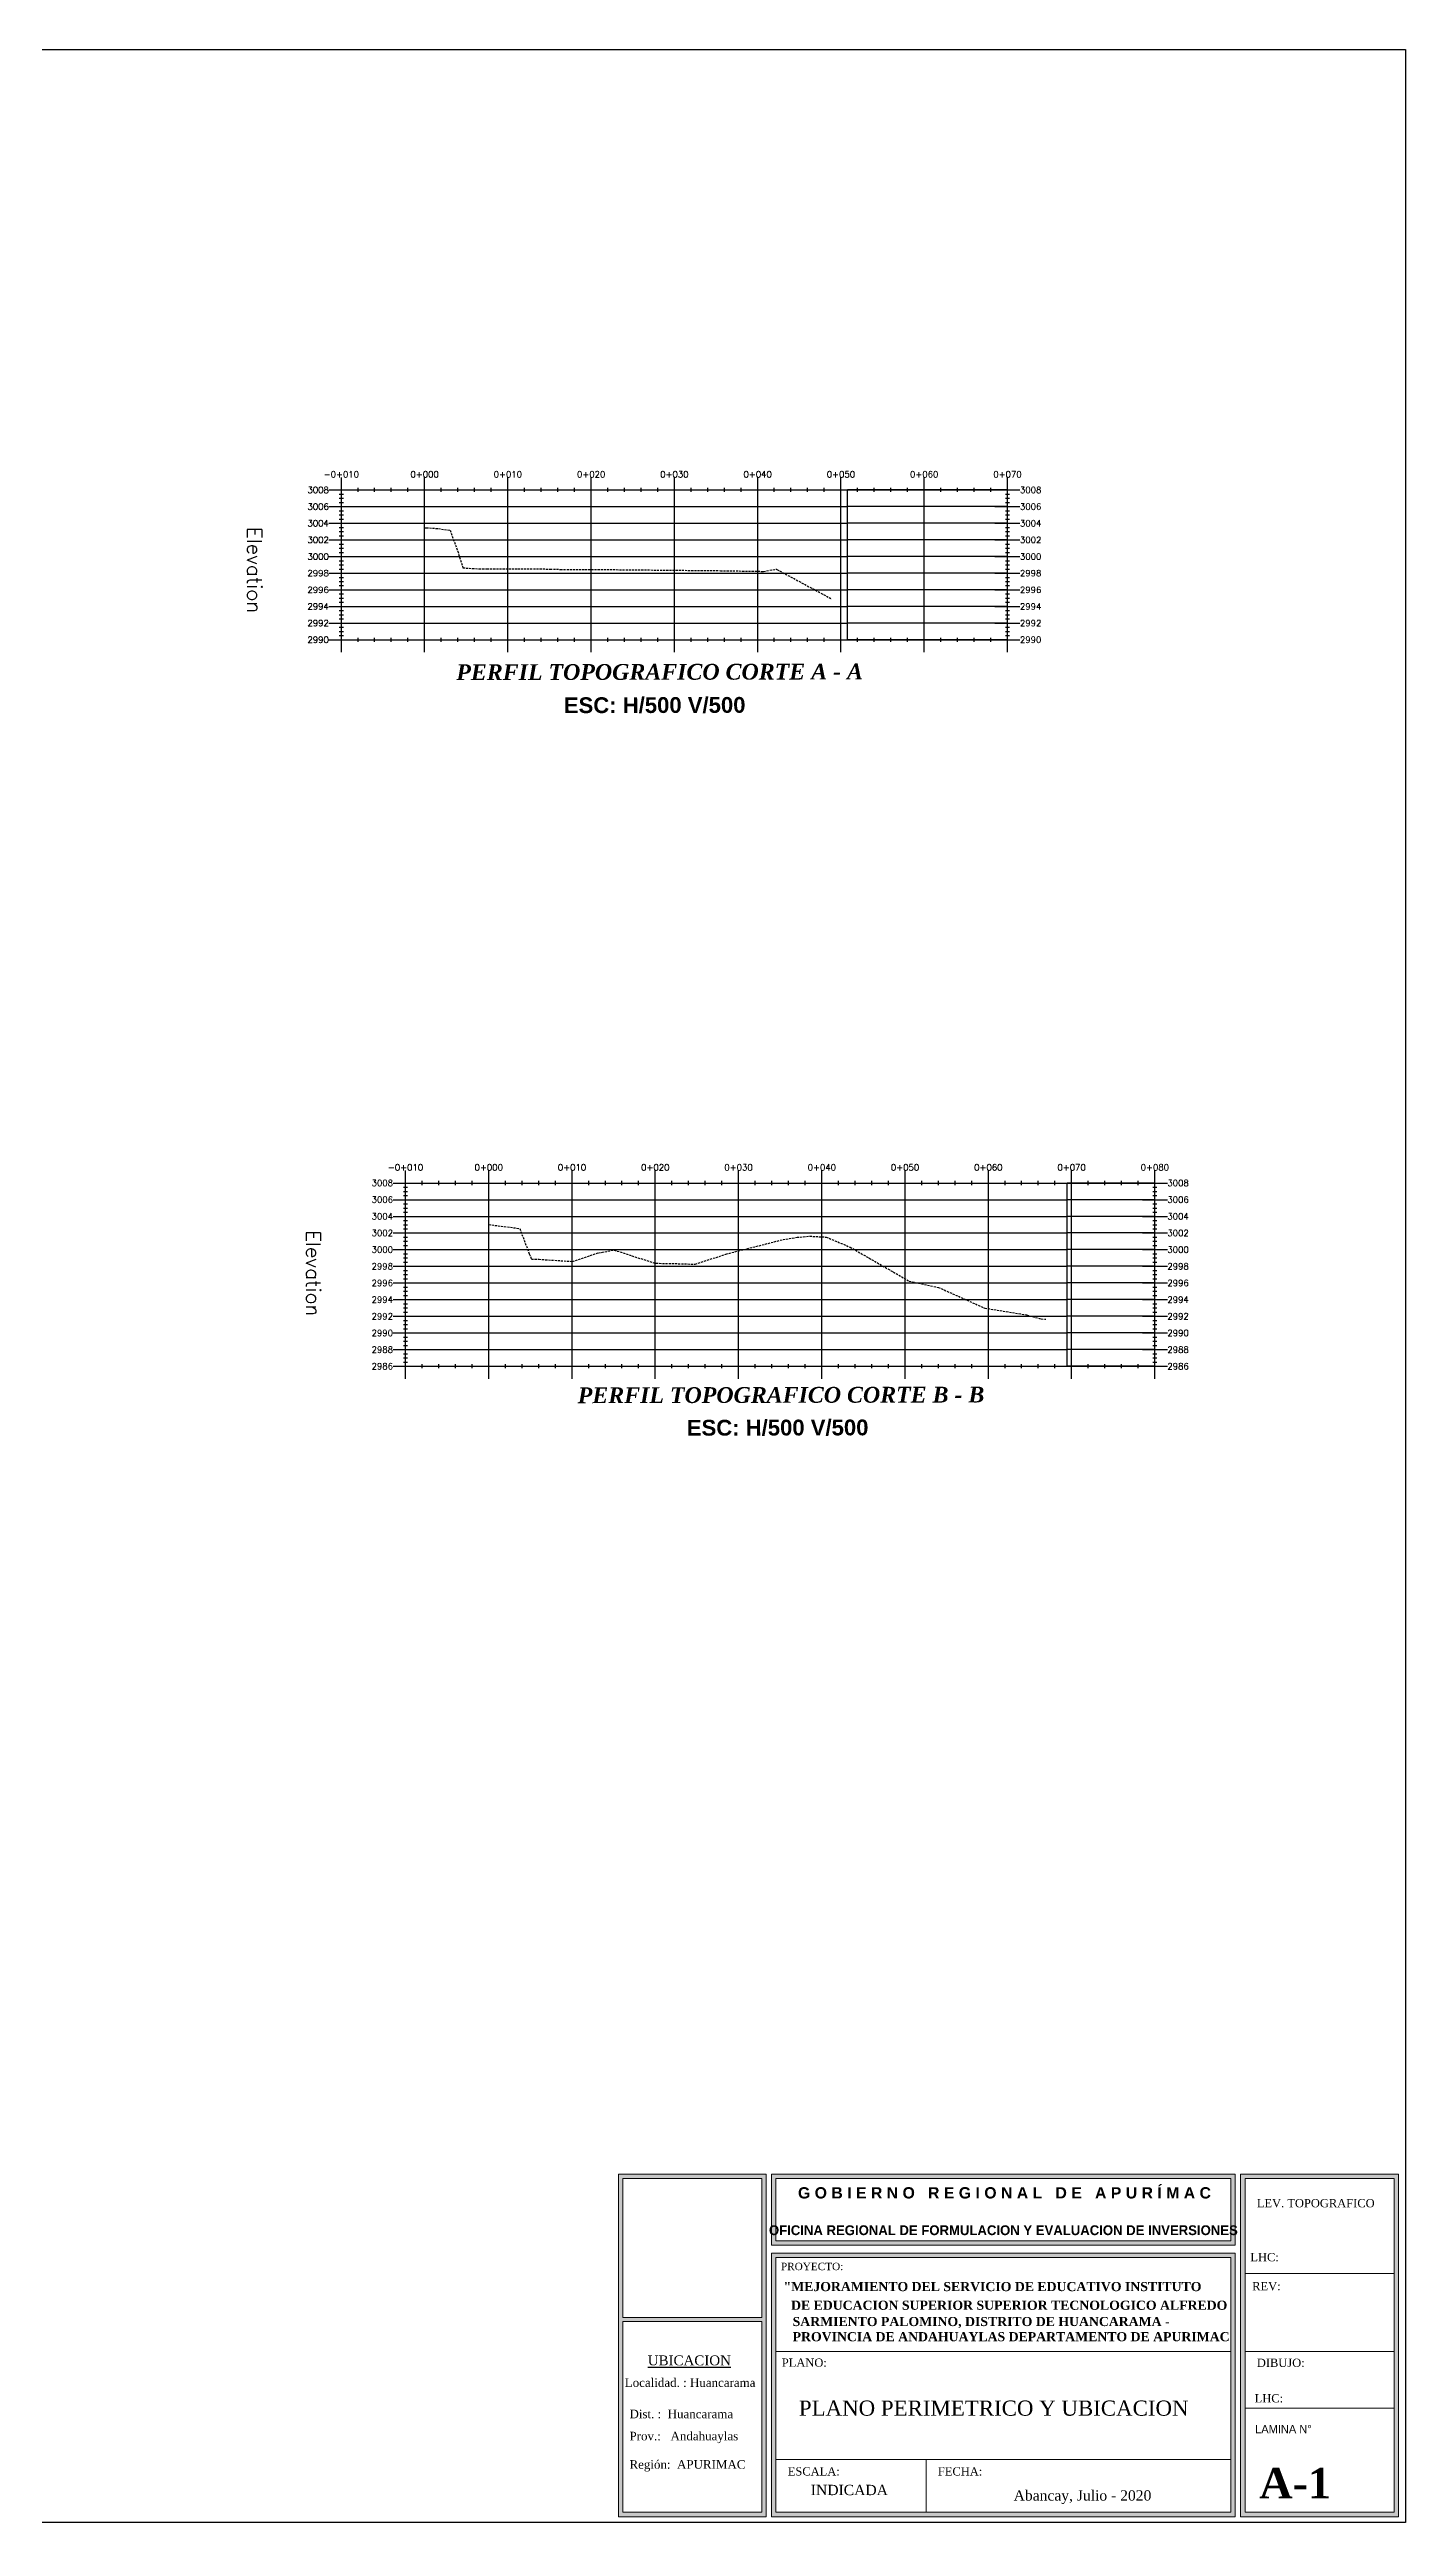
# Model space of a CAD drawing. Header units: metres. Extents: x 699753 to 708012, y 8489657 to 8490746.
# Drawn here: x 701347 to 701673, y 8489803 to 8490397 of the extents above; entities that cross this region are included whole.
import ezdxf

# ---------------------------------------------------------------- set-up
doc = ezdxf.new("R2010")
doc.units = ezdxf.units.M
doc.linetypes.add('DASHED', pattern=[0.75, 0.5, -0.25])
for name, color, linetype in [('$AUDIT-BAD-LAYER', 7, 'Continuous'), ('C-ROAD-PROF', 1, 'DASHED'), ('C-ROAD-PROF-GRID-GEOM', 5, 'Continuous'), ('C-ROAD-PROF-GRID-MAJR', 8, 'Continuous'), ('C-ROAD-PROF-TEXT', 11, 'Continuous'), ('C-ROAD-PROF-TITL', 11, 'Continuous'), ('C-ROAD-PROF-TTLB', 5, 'Continuous')]:
    doc.layers.add(name, color=color, linetype=linetype)
for name, color, linetype, lineweight in [('0_Pen_No__1', 7, 'Continuous', 13), ('2D Drafting - General_Pen_No__1', 7, 'Continuous', 13), ('A-ACOTACION', 7, 'Continuous', 9), ('PLUMA 02', 51, 'Continuous', 20), ('Texto_Pen_No__21', 7, 'Continuous', 35)]:
    doc.layers.add(name, color=color, linetype=linetype, lineweight=lineweight)
doc.layers.add('2D Drafting - General_Pen_No__102', color=7, linetype='Continuous', lineweight=13, true_color=0xcccccc)
doc.styles.add('ARIAL', font='arial.ttf')
doc.styles.add('Dutch801 XBd BT', font='dutcheb.ttf', dxfattribs={"height": 0.2})
doc.styles.add('GENERATED_STYLE_7', font='GOTHIC.TTF')
doc.styles.add('MtXpl_Palatino_Linot', font='')
doc.styles.get("Standard").update_dxf_attribs({"font": 'simplex.shx'})
doc.styles.get('MtXpl_Palatino_Linot').set_extended_font_data('Palatino Linotype', italic=True, bold=True)

msp = doc.modelspace()

# ---------------------------------------------------------------- hatches: boundary and pattern name
at = {"layer": '2D Drafting - General_Pen_No__102', "linetype": 'Continuous'}
h = msp.add_hatch(color=256, dxfattribs=at)
h.paths.add_polyline_path([(701484.15, 8489804.07), (701519.65, 8489804.07), (701519.65, 8489886.36), (701484.15, 8489886.36)])
h.paths.add_polyline_path([(701518.58, 8489805.15), (701485.24, 8489805.15), (701485.24, 8489850.94), (701518.58, 8489850.94)], flags=16)
h.paths.add_polyline_path([(701485.24, 8489851.93), (701485.24, 8489885.29), (701518.58, 8489885.29), (701518.58, 8489851.93)], flags=16)
h = msp.add_hatch(color=256, dxfattribs=at)
h.paths.add_polyline_path([(701520.92, 8489886.36), (701520.92, 8489869.27), (701632.33, 8489869.27), (701632.33, 8489886.36)])
h.paths.add_polyline_path([(701522, 8489870.35), (701522, 8489885.29), (701631.25, 8489885.29), (701631.25, 8489870.35)], flags=16)
h = msp.add_hatch(color=256, dxfattribs=at)
h.paths.add_polyline_path([(701633.59, 8489886.36), (701633.59, 8489804.07), (701671.57, 8489804.07), (701671.57, 8489886.36)])
h.paths.add_polyline_path([(701634.67, 8489805.15), (701634.67, 8489885.29), (701670.49, 8489885.29), (701670.49, 8489805.15)], flags=16)
h = msp.add_hatch(color=256, dxfattribs=at)
h.paths.add_polyline_path([(701520.92, 8489804.07), (701632.33, 8489804.07), (701632.33, 8489867.37), (701520.92, 8489867.37)])
h.paths.add_polyline_path([(701522, 8489805.15), (701522, 8489866.3), (701631.25, 8489866.3), (701631.25, 8489805.15)], flags=16)

# ---------------------------------------------------------------- linework, layer by layer
at = {"layer": '0_Pen_No__1', "linetype": 'Continuous'}
for p, q in [((701634.67, 8489862.5, -2102.68), (701670.49, 8489862.5, -2102.68)), ((701631.25, 8489843.76, -2102.68), (701522, 8489843.76, -2102.68)), ((701634.67, 8489843.76, -2102.68), (701670.49, 8489843.76, -2102.68)), ((701634.67, 8489830.16, -2102.68), (701670.49, 8489830.16, -2102.68)), ((701521.99, 8489817.81, -2102.68), (701631.25, 8489817.81, -2102.68)), ((701558.06, 8489817.81, -2102.68), (701558.06, 8489805.15, -2102.68))]:
    msp.add_line(p, q, dxfattribs=at)
at = {"layer": '0_Pen_No__1', "linetype": 'Continuous', "elevation": -2102.68, "flags": 128}
for points in [[(701484.15, 8489804.07), (701519.65, 8489804.07), (701519.65, 8489886.36), (701484.15, 8489886.36)], [(701485.24, 8489885.29), (701518.58, 8489885.29), (701518.58, 8489851.93), (701485.24, 8489851.93)], [(701520.92, 8489869.27), (701632.33, 8489869.27), (701632.33, 8489886.36), (701520.92, 8489886.36)], [(701522, 8489870.35), (701631.25, 8489870.35), (701631.25, 8489885.29), (701522, 8489885.29)], [(701633.59, 8489804.07), (701671.57, 8489804.07), (701671.57, 8489886.36), (701633.59, 8489886.36)], [(701634.67, 8489805.15), (701670.49, 8489805.15), (701670.49, 8489885.29), (701634.67, 8489885.29)], [(701520.92, 8489867.37), (701520.92, 8489804.07), (701632.33, 8489804.07), (701632.33, 8489867.37)], [(701522, 8489866.3), (701522, 8489805.15), (701631.25, 8489805.15), (701631.25, 8489866.3)], [(701485.24, 8489805.15), (701518.58, 8489805.15), (701518.58, 8489850.94), (701485.24, 8489850.94)]]:
    msp.add_lwpolyline(points, close=True, dxfattribs=at)
at = {"layer": '2D Drafting - General_Pen_No__1', "linetype": 'Continuous', "elevation": -2102.68, "flags": 128}
for points in [[(701484.15, 8489804.07), (701519.65, 8489804.07), (701519.65, 8489886.36), (701484.15, 8489886.36)], [(701485.24, 8489851.93), (701485.24, 8489885.29), (701518.58, 8489885.29), (701518.58, 8489851.93)], [(701520.92, 8489886.36), (701520.92, 8489869.27), (701632.33, 8489869.27), (701632.33, 8489886.36)], [(701522, 8489870.35), (701522, 8489885.29), (701631.25, 8489885.29), (701631.25, 8489870.35)], [(701633.59, 8489886.36), (701633.59, 8489804.07), (701671.57, 8489804.07), (701671.57, 8489886.36)], [(701634.67, 8489805.15), (701634.67, 8489885.29), (701670.49, 8489885.29), (701670.49, 8489805.15)], [(701520.92, 8489804.07), (701632.33, 8489804.07), (701632.33, 8489867.37), (701520.92, 8489867.37)], [(701522, 8489805.15), (701522, 8489866.3), (701631.25, 8489866.3), (701631.25, 8489805.15)], [(701518.58, 8489805.15), (701485.24, 8489805.15), (701485.24, 8489850.94), (701518.58, 8489850.94)]]:
    msp.add_lwpolyline(points, close=True, dxfattribs=at)
at = {"layer": 'A-ACOTACION', "lineweight": 30, "flags": 128}
msp.add_lwpolyline([(700832.23, 8490396.68), (701673.23, 8490396.68), (701673.23, 8489802.68), (700832.23, 8489802.68), (700832.23, 8490396.68)], dxfattribs=at)
at = {"layer": 'C-ROAD-PROF', "color": 1, "linetype": 'DASHED', "lineweight": -3}
for p, q in [((701437.61, 8490281.81), (701438.01, 8490281.82)), ((701438.01, 8490281.82), (701440.92, 8490281.6)), ((701440.92, 8490281.6), (701443.73, 8490281.18)), ((701443.73, 8490281.18), (701445.56, 8490276.14)), ((701445.56, 8490276.14), (701446.82, 8490272.17)), ((701446.82, 8490272.17), (701450.71, 8490271.93)), ((701450.71, 8490271.93), (701452.6, 8490271.9)), ((701452.6, 8490271.9), (701459.98, 8490271.97)), ((701459.98, 8490271.97), (701467.78, 8490271.88)), ((701467.78, 8490271.88), (701470.24, 8490271.8)), ((701470.24, 8490271.8), (701476.16, 8490271.81)), ((701476.16, 8490271.81), (701508.66, 8490271.49)), ((701508.66, 8490271.49), (701519.02, 8490271.32)), ((701519.02, 8490271.32), (701522.1, 8490271.85)), ((701522.1, 8490271.85), (701522.23, 8490271.79)), ((701522.23, 8490271.79), (701535.44, 8490264.68)), ((701453.02, 8490114.43), (701460.45, 8490113.49)), ((701460.45, 8490113.49), (701462.76, 8490107.42)), ((701462.76, 8490107.42), (701463.28, 8490106.14)), ((701473.14, 8490105.58), (701479.39, 8490107.63)), ((701479.39, 8490107.63), (701483.14, 8490108.31)), ((701483.14, 8490108.31), (701493.03, 8490105.13)), ((701509.94, 8490107.33), (701523.71, 8490110.83)), ((701523.71, 8490110.83), (701527.07, 8490111.37)), ((701527.07, 8490111.37), (701530.09, 8490111.64)), ((701527.07, 8490111.37), (701527.07, 8490111.37)), ((701530.09, 8490111.64), (701534.07, 8490111.43)), ((701534.07, 8490111.43), (701539.79, 8490109.03)), ((701539.79, 8490109.03), (701554.02, 8490100.84)), ((701463.28, 8490106.14), (701465.11, 8490106.1)), ((701465.11, 8490106.1), (701473.14, 8490105.58)), ((701493.03, 8490105.13), (701493.24, 8490105.13)), ((701493.24, 8490105.13), (701496.28, 8490105.11)), ((701496.28, 8490105.11), (701502.63, 8490104.91)), ((701502.63, 8490104.91), (701509.94, 8490107.33)), ((701554.02, 8490100.84), (701561.02, 8490099.35)), ((701561.02, 8490099.35), (701572.15, 8490094.36)), ((701572.15, 8490094.36), (701582.16, 8490092.75)), ((701582.16, 8490092.75), (701585.72, 8490091.76)), ((701585.72, 8490091.76), (701586.81, 8490091.68))]:
    msp.add_line(p, q, dxfattribs=at)
at = {"layer": 'C-ROAD-PROF-GRID-GEOM', "color": 5, "linetype": 'Continuous', "lineweight": -3}
for p, q in [((701437.61, 8490254.89), (701437.61, 8490290.89)), ((701539.2, 8490254.89), (701539.2, 8490290.89)), ((701453.02, 8490080.41), (701453.02, 8490124.41)), ((701591.92, 8490080.41), (701591.92, 8490124.41))]:
    msp.add_line(p, q, dxfattribs=at)
at = {"layer": 'C-ROAD-PROF-GRID-MAJR', "color": 8, "linetype": 'Continuous', "lineweight": -3}
for p, q in [((701417.61, 8490290.89), (701437.61, 8490290.89)), ((701417.61, 8490254.89), (701417.61, 8490290.89)), ((701417.61, 8490286.89), (701437.61, 8490286.89)), ((701437.61, 8490290.89), (701539.2, 8490290.89)), ((701437.61, 8490254.89), (701437.61, 8490290.89)), ((701437.61, 8490286.89), (701539.2, 8490286.89)), ((701457.61, 8490254.89), (701457.61, 8490290.89)), ((701477.61, 8490254.89), (701477.61, 8490290.89)), ((701497.61, 8490254.89), (701497.61, 8490290.89)), ((701517.61, 8490254.89), (701517.61, 8490290.89)), ((701537.61, 8490254.89), (701537.61, 8490290.89)), ((701577.61, 8490290.89), (701539.2, 8490290.89)), ((701577.61, 8490286.89), (701539.2, 8490286.89)), ((701557.61, 8490254.89), (701557.61, 8490290.89)), ((701577.61, 8490254.89), (701577.61, 8490290.89)), ((701417.61, 8490282.89), (701437.61, 8490282.89)), ((701437.61, 8490282.89), (701539.2, 8490282.89)), ((701577.61, 8490282.89), (701539.2, 8490282.89)), ((701417.61, 8490278.89), (701437.61, 8490278.89)), ((701417.61, 8490274.89), (701437.61, 8490274.89)), ((701437.61, 8490278.89), (701539.2, 8490278.89)), ((701437.61, 8490274.89), (701539.2, 8490274.89)), ((701577.61, 8490278.89), (701539.2, 8490278.89)), ((701577.61, 8490274.89), (701539.2, 8490274.89)), ((701417.61, 8490270.89), (701437.61, 8490270.89)), ((701437.61, 8490270.89), (701539.2, 8490270.89)), ((701577.61, 8490270.89), (701539.2, 8490270.89)), ((701417.61, 8490266.89), (701437.61, 8490266.89)), ((701417.61, 8490262.89), (701437.61, 8490262.89)), ((701437.61, 8490266.89), (701539.2, 8490266.89)), ((701437.61, 8490262.89), (701539.2, 8490262.89)), ((701577.61, 8490266.89), (701539.2, 8490266.89)), ((701577.61, 8490262.89), (701539.2, 8490262.89)), ((701417.61, 8490258.89), (701437.61, 8490258.89)), ((701437.61, 8490258.89), (701539.2, 8490258.89)), ((701577.61, 8490258.89), (701539.2, 8490258.89)), ((701417.61, 8490254.89), (701437.61, 8490254.89)), ((701437.61, 8490254.89), (701539.2, 8490254.89)), ((701577.61, 8490254.89), (701539.2, 8490254.89)), ((701433.02, 8490124.41), (701453.02, 8490124.41)), ((701433.02, 8490080.41), (701433.02, 8490124.41)), ((701433.02, 8490120.41), (701453.02, 8490120.41)), ((701453.02, 8490124.41), (701591.92, 8490124.41)), ((701453.02, 8490080.41), (701453.02, 8490124.41)), ((701453.02, 8490120.41), (701591.92, 8490120.41)), ((701473.02, 8490080.41), (701473.02, 8490124.41)), ((701493.02, 8490080.41), (701493.02, 8490124.41)), ((701513.02, 8490080.41), (701513.02, 8490124.41)), ((701533.02, 8490080.41), (701533.02, 8490124.41)), ((701553.02, 8490080.41), (701553.02, 8490124.41)), ((701573.02, 8490080.41), (701573.02, 8490124.41)), ((701613.02, 8490124.41), (701591.92, 8490124.41)), ((701613.02, 8490120.41), (701591.92, 8490120.41)), ((701593.02, 8490080.41), (701593.02, 8490124.41)), ((701613.02, 8490080.41), (701613.02, 8490124.41)), ((701433.02, 8490116.41), (701453.02, 8490116.41)), ((701453.02, 8490116.41), (701591.92, 8490116.41)), ((701613.02, 8490116.41), (701591.92, 8490116.41)), ((701433.02, 8490112.41), (701453.02, 8490112.41)), ((701433.02, 8490108.41), (701453.02, 8490108.41)), ((701453.02, 8490112.41), (701591.92, 8490112.41)), ((701453.02, 8490108.41), (701591.92, 8490108.41)), ((701613.02, 8490112.41), (701591.92, 8490112.41)), ((701613.02, 8490108.41), (701591.92, 8490108.41)), ((701433.02, 8490104.41), (701453.02, 8490104.41)), ((701453.02, 8490104.41), (701591.92, 8490104.41)), ((701613.02, 8490104.41), (701591.92, 8490104.41)), ((701433.02, 8490100.41), (701453.02, 8490100.41)), ((701433.02, 8490096.41), (701453.02, 8490096.41)), ((701453.02, 8490100.41), (701591.92, 8490100.41)), ((701453.02, 8490096.41), (701591.92, 8490096.41)), ((701613.02, 8490100.41), (701591.92, 8490100.41)), ((701613.02, 8490096.41), (701591.92, 8490096.41)), ((701433.02, 8490092.41), (701453.02, 8490092.41)), ((701453.02, 8490092.41), (701591.92, 8490092.41)), ((701613.02, 8490092.41), (701591.92, 8490092.41)), ((701433.02, 8490088.41), (701453.02, 8490088.41)), ((701433.02, 8490084.41), (701453.02, 8490084.41)), ((701453.02, 8490088.41), (701591.92, 8490088.41)), ((701453.02, 8490084.41), (701591.92, 8490084.41)), ((701613.02, 8490088.41), (701591.92, 8490088.41)), ((701613.02, 8490084.41), (701591.92, 8490084.41)), ((701433.02, 8490080.41), (701453.02, 8490080.41)), ((701453.02, 8490080.41), (701591.92, 8490080.41)), ((701613.02, 8490080.41), (701591.92, 8490080.41))]:
    msp.add_line(p, q, dxfattribs=at)
at = {"layer": 'C-ROAD-PROF-TEXT', "color": 11, "linetype": 'Continuous', "lineweight": -3}
for p, q in [((701417.61, 8490287.89), (701417.61, 8490293.89)), ((701437.61, 8490287.89), (701437.61, 8490293.89)), ((701457.61, 8490287.89), (701457.61, 8490293.89)), ((701477.61, 8490287.89), (701477.61, 8490293.89)), ((701497.61, 8490287.89), (701497.61, 8490293.89)), ((701517.61, 8490287.89), (701517.61, 8490293.89)), ((701537.61, 8490287.89), (701537.61, 8490293.89)), ((701557.61, 8490287.89), (701557.61, 8490293.89)), ((701577.61, 8490287.89), (701577.61, 8490293.89)), ((701414.61, 8490290.89), (701420.61, 8490290.89)), ((701414.61, 8490286.89), (701420.61, 8490286.89)), ((701417.11, 8490289.89), (701418.11, 8490289.89)), ((701417.11, 8490288.89), (701418.11, 8490288.89)), ((701417.11, 8490287.89), (701418.11, 8490287.89)), ((701417.11, 8490285.89), (701418.11, 8490285.89)), ((701421.61, 8490290.39), (701421.61, 8490291.39)), ((701425.61, 8490290.39), (701425.61, 8490291.39)), ((701429.61, 8490290.39), (701429.61, 8490291.39)), ((701433.61, 8490290.39), (701433.61, 8490291.39)), ((701441.61, 8490290.39), (701441.61, 8490291.39)), ((701445.61, 8490290.39), (701445.61, 8490291.39)), ((701449.61, 8490290.39), (701449.61, 8490291.39)), ((701453.61, 8490290.39), (701453.61, 8490291.39)), ((701461.61, 8490290.39), (701461.61, 8490291.39)), ((701465.61, 8490290.39), (701465.61, 8490291.39)), ((701469.61, 8490290.39), (701469.61, 8490291.39)), ((701473.61, 8490290.39), (701473.61, 8490291.39)), ((701481.61, 8490290.39), (701481.61, 8490291.39)), ((701485.61, 8490290.39), (701485.61, 8490291.39)), ((701489.61, 8490290.39), (701489.61, 8490291.39)), ((701493.61, 8490290.39), (701493.61, 8490291.39)), ((701501.61, 8490290.39), (701501.61, 8490291.39)), ((701505.61, 8490290.39), (701505.61, 8490291.39)), ((701509.61, 8490290.39), (701509.61, 8490291.39)), ((701513.61, 8490290.39), (701513.61, 8490291.39)), ((701521.61, 8490290.39), (701521.61, 8490291.39)), ((701525.61, 8490290.39), (701525.61, 8490291.39)), ((701529.61, 8490290.39), (701529.61, 8490291.39)), ((701533.61, 8490290.39), (701533.61, 8490291.39)), ((701541.61, 8490290.39), (701541.61, 8490291.39)), ((701545.61, 8490290.39), (701545.61, 8490291.39)), ((701549.61, 8490290.39), (701549.61, 8490291.39)), ((701553.61, 8490290.39), (701553.61, 8490291.39)), ((701561.61, 8490290.39), (701561.61, 8490291.39)), ((701565.61, 8490290.39), (701565.61, 8490291.39)), ((701569.61, 8490290.39), (701569.61, 8490291.39)), ((701573.61, 8490290.39), (701573.61, 8490291.39)), ((701574.61, 8490290.89), (701580.61, 8490290.89)), ((701574.61, 8490286.89), (701580.61, 8490286.89)), ((701577.11, 8490289.89), (701578.11, 8490289.89)), ((701577.11, 8490288.89), (701578.11, 8490288.89)), ((701577.11, 8490287.89), (701578.11, 8490287.89)), ((701577.11, 8490285.89), (701578.11, 8490285.89)), ((701414.61, 8490282.89), (701420.61, 8490282.89)), ((701417.11, 8490284.89), (701418.11, 8490284.89)), ((701417.11, 8490283.89), (701418.11, 8490283.89)), ((701417.11, 8490281.89), (701418.11, 8490281.89)), ((701417.11, 8490280.89), (701418.11, 8490280.89)), ((701417.11, 8490279.89), (701418.11, 8490279.89)), ((701574.61, 8490282.89), (701580.61, 8490282.89)), ((701577.11, 8490284.89), (701578.11, 8490284.89)), ((701577.11, 8490283.89), (701578.11, 8490283.89)), ((701577.11, 8490281.89), (701578.11, 8490281.89)), ((701577.11, 8490280.89), (701578.11, 8490280.89)), ((701577.11, 8490279.89), (701578.11, 8490279.89)), ((701414.61, 8490278.89), (701420.61, 8490278.89)), ((701414.61, 8490274.89), (701420.61, 8490274.89)), ((701417.11, 8490277.89), (701418.11, 8490277.89)), ((701417.11, 8490276.89), (701418.11, 8490276.89)), ((701417.11, 8490275.89), (701418.11, 8490275.89)), ((701417.11, 8490273.89), (701418.11, 8490273.89)), ((701574.61, 8490278.89), (701580.61, 8490278.89)), ((701574.61, 8490274.89), (701580.61, 8490274.89)), ((701577.11, 8490277.89), (701578.11, 8490277.89)), ((701577.11, 8490276.89), (701578.11, 8490276.89)), ((701577.11, 8490275.89), (701578.11, 8490275.89)), ((701577.11, 8490273.89), (701578.11, 8490273.89)), ((701414.61, 8490270.89), (701420.61, 8490270.89)), ((701417.11, 8490272.89), (701418.11, 8490272.89)), ((701417.11, 8490271.89), (701418.11, 8490271.89)), ((701417.11, 8490269.89), (701418.11, 8490269.89)), ((701417.11, 8490268.89), (701418.11, 8490268.89)), ((701417.11, 8490267.89), (701418.11, 8490267.89)), ((701574.61, 8490270.89), (701580.61, 8490270.89)), ((701577.11, 8490272.89), (701578.11, 8490272.89)), ((701577.11, 8490271.89), (701578.11, 8490271.89)), ((701577.11, 8490269.89), (701578.11, 8490269.89)), ((701577.11, 8490268.89), (701578.11, 8490268.89)), ((701577.11, 8490267.89), (701578.11, 8490267.89)), ((701414.61, 8490266.89), (701420.61, 8490266.89)), ((701414.61, 8490262.89), (701420.61, 8490262.89)), ((701417.11, 8490265.89), (701418.11, 8490265.89)), ((701417.11, 8490264.89), (701418.11, 8490264.89)), ((701417.11, 8490263.89), (701418.11, 8490263.89)), ((701417.11, 8490261.89), (701418.11, 8490261.89)), ((701574.61, 8490266.89), (701580.61, 8490266.89)), ((701574.61, 8490262.89), (701580.61, 8490262.89)), ((701577.11, 8490265.89), (701578.11, 8490265.89)), ((701577.11, 8490264.89), (701578.11, 8490264.89)), ((701577.11, 8490263.89), (701578.11, 8490263.89)), ((701577.11, 8490261.89), (701578.11, 8490261.89)), ((701414.61, 8490258.89), (701420.61, 8490258.89)), ((701417.11, 8490260.89), (701418.11, 8490260.89)), ((701417.11, 8490259.89), (701418.11, 8490259.89)), ((701417.11, 8490257.89), (701418.11, 8490257.89)), ((701417.11, 8490256.89), (701418.11, 8490256.89)), ((701417.11, 8490255.89), (701418.11, 8490255.89)), ((701417.61, 8490251.89), (701417.61, 8490257.89)), ((701437.61, 8490251.89), (701437.61, 8490257.89)), ((701457.61, 8490251.89), (701457.61, 8490257.89)), ((701477.61, 8490251.89), (701477.61, 8490257.89)), ((701497.61, 8490251.89), (701497.61, 8490257.89)), ((701517.61, 8490251.89), (701517.61, 8490257.89)), ((701537.61, 8490251.89), (701537.61, 8490257.89)), ((701557.61, 8490251.89), (701557.61, 8490257.89)), ((701574.61, 8490258.89), (701580.61, 8490258.89)), ((701577.11, 8490260.89), (701578.11, 8490260.89)), ((701577.11, 8490259.89), (701578.11, 8490259.89)), ((701577.11, 8490257.89), (701578.11, 8490257.89)), ((701577.11, 8490256.89), (701578.11, 8490256.89)), ((701577.11, 8490255.89), (701578.11, 8490255.89)), ((701577.61, 8490251.89), (701577.61, 8490257.89)), ((701414.61, 8490254.89), (701420.61, 8490254.89)), ((701421.61, 8490254.39), (701421.61, 8490255.39)), ((701425.61, 8490254.39), (701425.61, 8490255.39)), ((701429.61, 8490254.39), (701429.61, 8490255.39)), ((701433.61, 8490254.39), (701433.61, 8490255.39)), ((701441.61, 8490254.39), (701441.61, 8490255.39)), ((701445.61, 8490254.39), (701445.61, 8490255.39)), ((701449.61, 8490254.39), (701449.61, 8490255.39)), ((701453.61, 8490254.39), (701453.61, 8490255.39)), ((701461.61, 8490254.39), (701461.61, 8490255.39)), ((701465.61, 8490254.39), (701465.61, 8490255.39)), ((701469.61, 8490254.39), (701469.61, 8490255.39)), ((701473.61, 8490254.39), (701473.61, 8490255.39)), ((701481.61, 8490254.39), (701481.61, 8490255.39)), ((701485.61, 8490254.39), (701485.61, 8490255.39)), ((701489.61, 8490254.39), (701489.61, 8490255.39)), ((701493.61, 8490254.39), (701493.61, 8490255.39)), ((701501.61, 8490254.39), (701501.61, 8490255.39)), ((701505.61, 8490254.39), (701505.61, 8490255.39)), ((701509.61, 8490254.39), (701509.61, 8490255.39)), ((701513.61, 8490254.39), (701513.61, 8490255.39)), ((701521.61, 8490254.39), (701521.61, 8490255.39)), ((701525.61, 8490254.39), (701525.61, 8490255.39)), ((701529.61, 8490254.39), (701529.61, 8490255.39)), ((701533.61, 8490254.39), (701533.61, 8490255.39)), ((701541.61, 8490254.39), (701541.61, 8490255.39)), ((701545.61, 8490254.39), (701545.61, 8490255.39)), ((701549.61, 8490254.39), (701549.61, 8490255.39)), ((701553.61, 8490254.39), (701553.61, 8490255.39)), ((701561.61, 8490254.39), (701561.61, 8490255.39)), ((701565.61, 8490254.39), (701565.61, 8490255.39)), ((701569.61, 8490254.39), (701569.61, 8490255.39)), ((701573.61, 8490254.39), (701573.61, 8490255.39)), ((701574.61, 8490254.89), (701580.61, 8490254.89)), ((701433.02, 8490121.41), (701433.02, 8490127.41)), ((701453.02, 8490121.41), (701453.02, 8490127.41)), ((701473.02, 8490121.41), (701473.02, 8490127.41)), ((701493.02, 8490121.41), (701493.02, 8490127.41)), ((701513.02, 8490121.41), (701513.02, 8490127.41)), ((701533.02, 8490121.41), (701533.02, 8490127.41)), ((701553.02, 8490121.41), (701553.02, 8490127.41)), ((701573.02, 8490121.41), (701573.02, 8490127.41)), ((701593.02, 8490121.41), (701593.02, 8490127.41)), ((701613.02, 8490121.41), (701613.02, 8490127.41)), ((701430.02, 8490124.41), (701436.02, 8490124.41)), ((701430.02, 8490120.41), (701436.02, 8490120.41)), ((701432.52, 8490123.41), (701433.52, 8490123.41)), ((701432.52, 8490122.41), (701433.52, 8490122.41)), ((701432.52, 8490121.41), (701433.52, 8490121.41)), ((701432.52, 8490119.41), (701433.52, 8490119.41)), ((701437.02, 8490123.91), (701437.02, 8490124.91)), ((701441.02, 8490123.91), (701441.02, 8490124.91)), ((701445.02, 8490123.91), (701445.02, 8490124.91)), ((701449.02, 8490123.91), (701449.02, 8490124.91)), ((701457.02, 8490123.91), (701457.02, 8490124.91)), ((701461.02, 8490123.91), (701461.02, 8490124.91)), ((701465.02, 8490123.91), (701465.02, 8490124.91)), ((701469.02, 8490123.91), (701469.02, 8490124.91)), ((701477.02, 8490123.91), (701477.02, 8490124.91)), ((701481.02, 8490123.91), (701481.02, 8490124.91)), ((701485.02, 8490123.91), (701485.02, 8490124.91)), ((701489.02, 8490123.91), (701489.02, 8490124.91)), ((701497.02, 8490123.91), (701497.02, 8490124.91)), ((701501.02, 8490123.91), (701501.02, 8490124.91)), ((701505.02, 8490123.91), (701505.02, 8490124.91)), ((701509.02, 8490123.91), (701509.02, 8490124.91)), ((701517.02, 8490123.91), (701517.02, 8490124.91)), ((701521.02, 8490123.91), (701521.02, 8490124.91)), ((701525.02, 8490123.91), (701525.02, 8490124.91)), ((701529.02, 8490123.91), (701529.02, 8490124.91)), ((701537.02, 8490123.91), (701537.02, 8490124.91)), ((701541.02, 8490123.91), (701541.02, 8490124.91)), ((701545.02, 8490123.91), (701545.02, 8490124.91)), ((701549.02, 8490123.91), (701549.02, 8490124.91)), ((701557.02, 8490123.91), (701557.02, 8490124.91)), ((701561.02, 8490123.91), (701561.02, 8490124.91)), ((701565.02, 8490123.91), (701565.02, 8490124.91)), ((701569.02, 8490123.91), (701569.02, 8490124.91)), ((701577.02, 8490123.91), (701577.02, 8490124.91)), ((701581.02, 8490123.91), (701581.02, 8490124.91)), ((701585.02, 8490123.91), (701585.02, 8490124.91)), ((701589.02, 8490123.91), (701589.02, 8490124.91)), ((701597.02, 8490123.91), (701597.02, 8490124.91)), ((701601.02, 8490123.91), (701601.02, 8490124.91)), ((701605.02, 8490123.91), (701605.02, 8490124.91)), ((701609.02, 8490123.91), (701609.02, 8490124.91)), ((701610.02, 8490124.41), (701616.02, 8490124.41)), ((701610.02, 8490120.41), (701616.02, 8490120.41)), ((701612.52, 8490123.41), (701613.52, 8490123.41)), ((701612.52, 8490122.41), (701613.52, 8490122.41)), ((701612.52, 8490121.41), (701613.52, 8490121.41)), ((701612.52, 8490119.41), (701613.52, 8490119.41)), ((701430.02, 8490116.41), (701436.02, 8490116.41)), ((701432.52, 8490118.41), (701433.52, 8490118.41)), ((701432.52, 8490117.41), (701433.52, 8490117.41)), ((701432.52, 8490115.41), (701433.52, 8490115.41)), ((701432.52, 8490114.41), (701433.52, 8490114.41)), ((701432.52, 8490113.41), (701433.52, 8490113.41)), ((701610.02, 8490116.41), (701616.02, 8490116.41)), ((701612.52, 8490118.41), (701613.52, 8490118.41)), ((701612.52, 8490117.41), (701613.52, 8490117.41)), ((701612.52, 8490115.41), (701613.52, 8490115.41)), ((701612.52, 8490114.41), (701613.52, 8490114.41)), ((701612.52, 8490113.41), (701613.52, 8490113.41)), ((701430.02, 8490112.41), (701436.02, 8490112.41)), ((701430.02, 8490108.41), (701436.02, 8490108.41)), ((701432.52, 8490111.41), (701433.52, 8490111.41)), ((701432.52, 8490110.41), (701433.52, 8490110.41)), ((701432.52, 8490109.41), (701433.52, 8490109.41)), ((701432.52, 8490107.41), (701433.52, 8490107.41)), ((701610.02, 8490112.41), (701616.02, 8490112.41)), ((701610.02, 8490108.41), (701616.02, 8490108.41)), ((701612.52, 8490111.41), (701613.52, 8490111.41)), ((701612.52, 8490110.41), (701613.52, 8490110.41)), ((701612.52, 8490109.41), (701613.52, 8490109.41)), ((701612.52, 8490107.41), (701613.52, 8490107.41)), ((701430.02, 8490104.41), (701436.02, 8490104.41)), ((701432.52, 8490106.41), (701433.52, 8490106.41)), ((701432.52, 8490105.41), (701433.52, 8490105.41)), ((701432.52, 8490103.41), (701433.52, 8490103.41)), ((701432.52, 8490102.41), (701433.52, 8490102.41)), ((701432.52, 8490101.41), (701433.52, 8490101.41)), ((701610.02, 8490104.41), (701616.02, 8490104.41)), ((701612.52, 8490106.41), (701613.52, 8490106.41)), ((701612.52, 8490105.41), (701613.52, 8490105.41)), ((701612.52, 8490103.41), (701613.52, 8490103.41)), ((701612.52, 8490102.41), (701613.52, 8490102.41)), ((701612.52, 8490101.41), (701613.52, 8490101.41)), ((701430.02, 8490100.41), (701436.02, 8490100.41)), ((701430.02, 8490096.41), (701436.02, 8490096.41)), ((701432.52, 8490099.41), (701433.52, 8490099.41)), ((701432.52, 8490098.41), (701433.52, 8490098.41)), ((701432.52, 8490097.41), (701433.52, 8490097.41)), ((701610.02, 8490100.41), (701616.02, 8490100.41)), ((701610.02, 8490096.41), (701616.02, 8490096.41)), ((701612.52, 8490099.41), (701613.52, 8490099.41)), ((701612.52, 8490098.41), (701613.52, 8490098.41)), ((701612.52, 8490097.41), (701613.52, 8490097.41)), ((701430.02, 8490092.41), (701436.02, 8490092.41)), ((701432.52, 8490095.41), (701433.52, 8490095.41)), ((701432.52, 8490094.41), (701433.52, 8490094.41)), ((701432.52, 8490093.41), (701433.52, 8490093.41)), ((701432.52, 8490091.41), (701433.52, 8490091.41)), ((701432.52, 8490090.41), (701433.52, 8490090.41)), ((701610.02, 8490092.41), (701616.02, 8490092.41)), ((701612.52, 8490095.41), (701613.52, 8490095.41)), ((701612.52, 8490094.41), (701613.52, 8490094.41)), ((701612.52, 8490093.41), (701613.52, 8490093.41)), ((701612.52, 8490091.41), (701613.52, 8490091.41)), ((701612.52, 8490090.41), (701613.52, 8490090.41)), ((701430.02, 8490088.41), (701436.02, 8490088.41)), ((701430.02, 8490084.41), (701436.02, 8490084.41)), ((701432.52, 8490089.41), (701433.52, 8490089.41)), ((701432.52, 8490087.41), (701433.52, 8490087.41)), ((701432.52, 8490086.41), (701433.52, 8490086.41)), ((701432.52, 8490085.41), (701433.52, 8490085.41)), ((701610.02, 8490088.41), (701616.02, 8490088.41)), ((701610.02, 8490084.41), (701616.02, 8490084.41)), ((701612.52, 8490089.41), (701613.52, 8490089.41)), ((701612.52, 8490087.41), (701613.52, 8490087.41)), ((701612.52, 8490086.41), (701613.52, 8490086.41)), ((701612.52, 8490085.41), (701613.52, 8490085.41)), ((701430.02, 8490080.41), (701436.02, 8490080.41)), ((701432.52, 8490083.41), (701433.52, 8490083.41)), ((701432.52, 8490082.41), (701433.52, 8490082.41)), ((701432.52, 8490081.41), (701433.52, 8490081.41)), ((701433.02, 8490077.41), (701433.02, 8490083.41)), ((701437.02, 8490079.91), (701437.02, 8490080.91)), ((701441.02, 8490079.91), (701441.02, 8490080.91)), ((701445.02, 8490079.91), (701445.02, 8490080.91)), ((701449.02, 8490079.91), (701449.02, 8490080.91)), ((701453.02, 8490077.41), (701453.02, 8490083.41)), ((701457.02, 8490079.91), (701457.02, 8490080.91)), ((701461.02, 8490079.91), (701461.02, 8490080.91)), ((701465.02, 8490079.91), (701465.02, 8490080.91)), ((701469.02, 8490079.91), (701469.02, 8490080.91)), ((701473.02, 8490077.41), (701473.02, 8490083.41)), ((701477.02, 8490079.91), (701477.02, 8490080.91)), ((701481.02, 8490079.91), (701481.02, 8490080.91)), ((701485.02, 8490079.91), (701485.02, 8490080.91)), ((701489.02, 8490079.91), (701489.02, 8490080.91)), ((701493.02, 8490077.41), (701493.02, 8490083.41)), ((701497.02, 8490079.91), (701497.02, 8490080.91)), ((701501.02, 8490079.91), (701501.02, 8490080.91)), ((701505.02, 8490079.91), (701505.02, 8490080.91)), ((701509.02, 8490079.91), (701509.02, 8490080.91)), ((701513.02, 8490077.41), (701513.02, 8490083.41)), ((701517.02, 8490079.91), (701517.02, 8490080.91)), ((701521.02, 8490079.91), (701521.02, 8490080.91)), ((701525.02, 8490079.91), (701525.02, 8490080.91)), ((701529.02, 8490079.91), (701529.02, 8490080.91)), ((701533.02, 8490077.41), (701533.02, 8490083.41)), ((701537.02, 8490079.91), (701537.02, 8490080.91)), ((701541.02, 8490079.91), (701541.02, 8490080.91)), ((701545.02, 8490079.91), (701545.02, 8490080.91)), ((701549.02, 8490079.91), (701549.02, 8490080.91)), ((701553.02, 8490077.41), (701553.02, 8490083.41)), ((701557.02, 8490079.91), (701557.02, 8490080.91)), ((701561.02, 8490079.91), (701561.02, 8490080.91)), ((701565.02, 8490079.91), (701565.02, 8490080.91)), ((701569.02, 8490079.91), (701569.02, 8490080.91)), ((701573.02, 8490077.41), (701573.02, 8490083.41)), ((701577.02, 8490079.91), (701577.02, 8490080.91)), ((701581.02, 8490079.91), (701581.02, 8490080.91)), ((701585.02, 8490079.91), (701585.02, 8490080.91)), ((701589.02, 8490079.91), (701589.02, 8490080.91)), ((701593.02, 8490077.41), (701593.02, 8490083.41)), ((701597.02, 8490079.91), (701597.02, 8490080.91)), ((701601.02, 8490079.91), (701601.02, 8490080.91)), ((701605.02, 8490079.91), (701605.02, 8490080.91)), ((701609.02, 8490079.91), (701609.02, 8490080.91)), ((701610.02, 8490080.41), (701616.02, 8490080.41)), ((701612.52, 8490083.41), (701613.52, 8490083.41)), ((701612.52, 8490082.41), (701613.52, 8490082.41)), ((701612.52, 8490081.41), (701613.52, 8490081.41)), ((701613.02, 8490077.41), (701613.02, 8490083.41))]:
    msp.add_line(p, q, dxfattribs=at)
at = {"layer": 'C-ROAD-PROF-TTLB', "color": 5, "linetype": 'Continuous', "lineweight": -3}
for p, q in [((701417.61, 8490254.89), (701417.61, 8490290.89)), ((701417.61, 8490290.89), (701577.61, 8490290.89)), ((701577.61, 8490254.89), (701577.61, 8490290.89)), ((701417.61, 8490254.89), (701577.61, 8490254.89)), ((701433.02, 8490080.41), (701433.02, 8490124.41)), ((701433.02, 8490124.41), (701613.02, 8490124.41)), ((701613.02, 8490080.41), (701613.02, 8490124.41)), ((701433.02, 8490080.41), (701613.02, 8490080.41))]:
    msp.add_line(p, q, dxfattribs=at)

# ---------------------------------------------------------------- texts
at = {"layer": '$AUDIT-BAD-LAYER', "color": 0, "style": 'Dutch801 XBd BT'}
msp.add_text('PLANO PERIMETRICO Y UBICACION', height=3.6392, dxfattribs=at).set_placement((701527.51, 8489828.34, -1513.93))
at = {"layer": '$AUDIT-BAD-LAYER', "style": 'Dutch801 XBd BT'}
for s, insert, char_height, attachment_point in [('LEV. TOPOGRAFICO', (701637.51, 8489880.38, -2102.68), 1.9836, 1), ('{PROYECTO:}', (701523.2, 8489865.08, -2044.12), 1.7853, 1), ('LHC:', (701635.96, 8489867.42, -2102.68), 1.984, 1), ('REV:', (701636.4, 8489860.44, -2102.68), 1.984, 1), ('{\\LUBICACION}', (701491.21, 8489840.4, -2102.68), 2.3803, 7), ('PLANO:', (701523.4, 8489842.08, -2102.68), 1.984, 1), ('DIBUJO:', (701637.51, 8489842.04, -2102.68), 1.984, 1), ('Localidad. : Huancarama', (701485.69, 8489835.21, -2102.68), 2.062, 7), ('Dist. :  Huancarama', (701486.82, 8489827.68, -2102.68), 2.062, 7), ('LHC:', (701636.99, 8489833.52, -2102.68), 1.984, 1), ('Prov.:   Andahuaylas', (701486.82, 8489821.74, -2102.68), 2.062, 7), ('{\\fCentury Gothic|b0|i0|c0|p34;LAMINA\\fCentury Gothic|b0|i0|c128|p34; \\fCentury Gothic|b0|i0|c0|p34;N°}', (701637.1, 8489826.11, -2102.68), 1.98361, 1), ('Región:  APURIMAC', (701486.82, 8489814.93, -2102.68), 2.062, 7), ('{ESCALA:}', (701524.84, 8489815.96, -2102.68), 1.984, 1), ('{INDICADA}', (701530.38, 8489809.22, -2102.68), 2.48, 7), ('{FECHA:}', (701560.9, 8489815.96, -2102.68), 1.984, 1), ('Abancay, Julio - 2020', (701579.1, 8489810.43, -2102.68), 2.4795, 1)]:
    msp.add_mtext(s, dxfattribs=dict(at, insert=insert, char_height=char_height, attachment_point=attachment_point))
at = {"layer": '$AUDIT-BAD-LAYER', "char_height": 2.1886, "attachment_point": 1}
for s, insert in [('{\\fTimes New Roman|b1|i0|c0|p18;"MEJORAMIENTO DEL SERVICIO DE EDUCATIVO INSTITUTO}', (701523.83, 8489860.45, -1985.56)), ('{\\fTimes New Roman|b1|i0|c0|p18;DE EDUCACION SUPERIOR SUPERIOR TECNOLOGICO ALFREDO      }', (701525.63, 8489855.97, -1985.56)), ('{\\fTimes New Roman|b1|i0|c0|p18;SARMIENTO PALOMINO, DISTRITO DE HUANCARAMA - \\PPROVINCIA DE ANDAHUAYLAS DEPARTAMENTO DE APURIMAC }', (701526.01, 8489852.06, -1985.56))]:
    msp.add_mtext(s, dxfattribs=dict(at, insert=insert))
at = {"layer": '0_Pen_No__1', "linetype": 'Continuous', "style": 'MtXpl_Palatino_Linot'}
for s, p in [('PERFIL TOPOGRAFICO CORTE A - A', (701445.22, 8490245.2)), ('PERFIL TOPOGRAFICO CORTE B - B', (701474.39, 8490071.53))]:
    msp.add_text(s, height=3.7969, rotation=0.10536, dxfattribs=at).set_placement(p)
at = {"layer": '0_Pen_No__1', "linetype": 'Continuous', "char_height": 3.7969, "attachment_point": 8, "rotation": 0.10536, "style": 'MtXpl_Palatino_Linot'}
for insert in [(701492.87, 8490237.2, 507.05), (701522.41, 8490063.66, 507.05)]:
    msp.add_mtext('{\\fArial|b1|i0|c0|p34;ESC: H/500 V/500}', dxfattribs=dict(at, insert=insert))
at = {"layer": '0_Pen_No__1', "linetype": 'Continuous', "insert": (701522, 8489871.68, -2102.68), "char_height": 2.35749, "width": 109.2534, "attachment_point": 7, "style": 'ARIAL'}
msp.add_mtext('\\pxqc,tc18.4125,r36.825;{\\fBodoni MT|b1|i0|c0|p18;OFICINA REGIONAL DE FORMULACION Y EVALUACION DE INVERSIONES\\fBernadette|b0|i0|c0|p2; \\C8;\\c8355711; }', dxfattribs=at)
at = {"layer": 'C-ROAD-PROF-TEXT', "color": 11, "linetype": 'Continuous', "lineweight": -3, "char_height": 1.5}
for s, insert, attachment_point in [('3008', (701414.61, 8490290.89), 6), ('-0+010', (701417.61, 8490293.89), 8), ('0+000', (701437.61, 8490293.89), 8), ('0+010', (701457.61, 8490293.89), 8), ('0+020', (701477.61, 8490293.89), 8), ('0+030', (701497.61, 8490293.89), 8), ('0+040', (701517.61, 8490293.89), 8), ('0+050', (701537.61, 8490293.89), 8), ('0+060', (701557.61, 8490293.89), 8), ('0+070', (701577.61, 8490293.89), 8), ('3008', (701580.61, 8490290.89), 4), ('3006', (701414.61, 8490286.89), 6), ('3006', (701580.61, 8490286.89), 4), ('3004', (701414.61, 8490282.89), 6), ('3002', (701414.61, 8490278.89), 6), ('3004', (701580.61, 8490282.89), 4), ('3002', (701580.61, 8490278.89), 4), ('3000', (701414.61, 8490274.89), 6), ('3000', (701580.61, 8490274.89), 4), ('2998', (701414.61, 8490270.89), 6), ('2998', (701580.61, 8490270.89), 4), ('2996', (701414.61, 8490266.89), 6), ('2994', (701414.61, 8490262.89), 6), ('2996', (701580.61, 8490266.89), 4), ('2994', (701580.61, 8490262.89), 4), ('2992', (701414.61, 8490258.89), 6), ('2992', (701580.61, 8490258.89), 4), ('2990', (701414.61, 8490254.89), 6), ('2990', (701580.61, 8490254.89), 4), ('3008', (701430.02, 8490124.41), 6), ('-0+010', (701433.02, 8490127.41), 8), ('0+000', (701453.02, 8490127.41), 8), ('0+010', (701473.02, 8490127.41), 8), ('0+020', (701493.02, 8490127.41), 8), ('0+030', (701513.02, 8490127.41), 8), ('0+040', (701533.02, 8490127.41), 8), ('0+050', (701553.02, 8490127.41), 8), ('0+060', (701573.02, 8490127.41), 8), ('0+070', (701593.02, 8490127.41), 8), ('0+080', (701613.02, 8490127.41), 8), ('3008', (701616.02, 8490124.41), 4), ('3006', (701430.02, 8490120.41), 6), ('3006', (701616.02, 8490120.41), 4), ('3004', (701430.02, 8490116.41), 6), ('3004', (701616.02, 8490116.41), 4), ('3002', (701430.02, 8490112.41), 6), ('3000', (701430.02, 8490108.41), 6), ('3002', (701616.02, 8490112.41), 4), ('3000', (701616.02, 8490108.41), 4), ('2998', (701430.02, 8490104.41), 6), ('2998', (701616.02, 8490104.41), 4), ('2996', (701430.02, 8490100.41), 6), ('2994', (701430.02, 8490096.41), 6), ('2996', (701616.02, 8490100.41), 4), ('2994', (701616.02, 8490096.41), 4), ('2992', (701430.02, 8490092.41), 6), ('2992', (701616.02, 8490092.41), 4), ('2990', (701430.02, 8490088.41), 6), ('2988', (701430.02, 8490084.41), 6), ('2990', (701616.02, 8490088.41), 4), ('2988', (701616.02, 8490084.41), 4), ('2986', (701430.02, 8490080.41), 6), ('2986', (701616.02, 8490080.41), 4)]:
    msp.add_mtext(s, dxfattribs=dict(at, insert=insert, attachment_point=attachment_point))
at = {"layer": 'C-ROAD-PROF-TITL', "color": 1, "linetype": 'Continuous', "lineweight": -3, "char_height": 3.5, "attachment_point": 8, "rotation": 270}
for insert in [(701394.98, 8490271.63), (701409.12, 8490102.73)]:
    msp.add_mtext('Elevation', dxfattribs=dict(at, insert=insert))
at = {"layer": 'PLUMA 02', "color": 0, "linetype": 'Continuous', "ltscale": 0.005, "insert": (701638.08, 8489815.81, -2102.68), "char_height": 7.344, "attachment_point": 1}
msp.add_mtext('{\\fTimes New Roman|b1|i0|c0|p18;A-1}', dxfattribs=at)
at = {"layer": 'Texto_Pen_No__21', "linetype": 'Continuous', "insert": (701527.29, 8489880.47, -2102.68), "char_height": 2.7197, "attachment_point": 7, "style": 'GENERATED_STYLE_7'}
msp.add_mtext('{\\fArial|b1|i0|c0|p34;G O B I E R N O   R E G I O N A L   D E   A P U R Í M A C}', dxfattribs=at)

doc.saveas('drawing.dxf')
